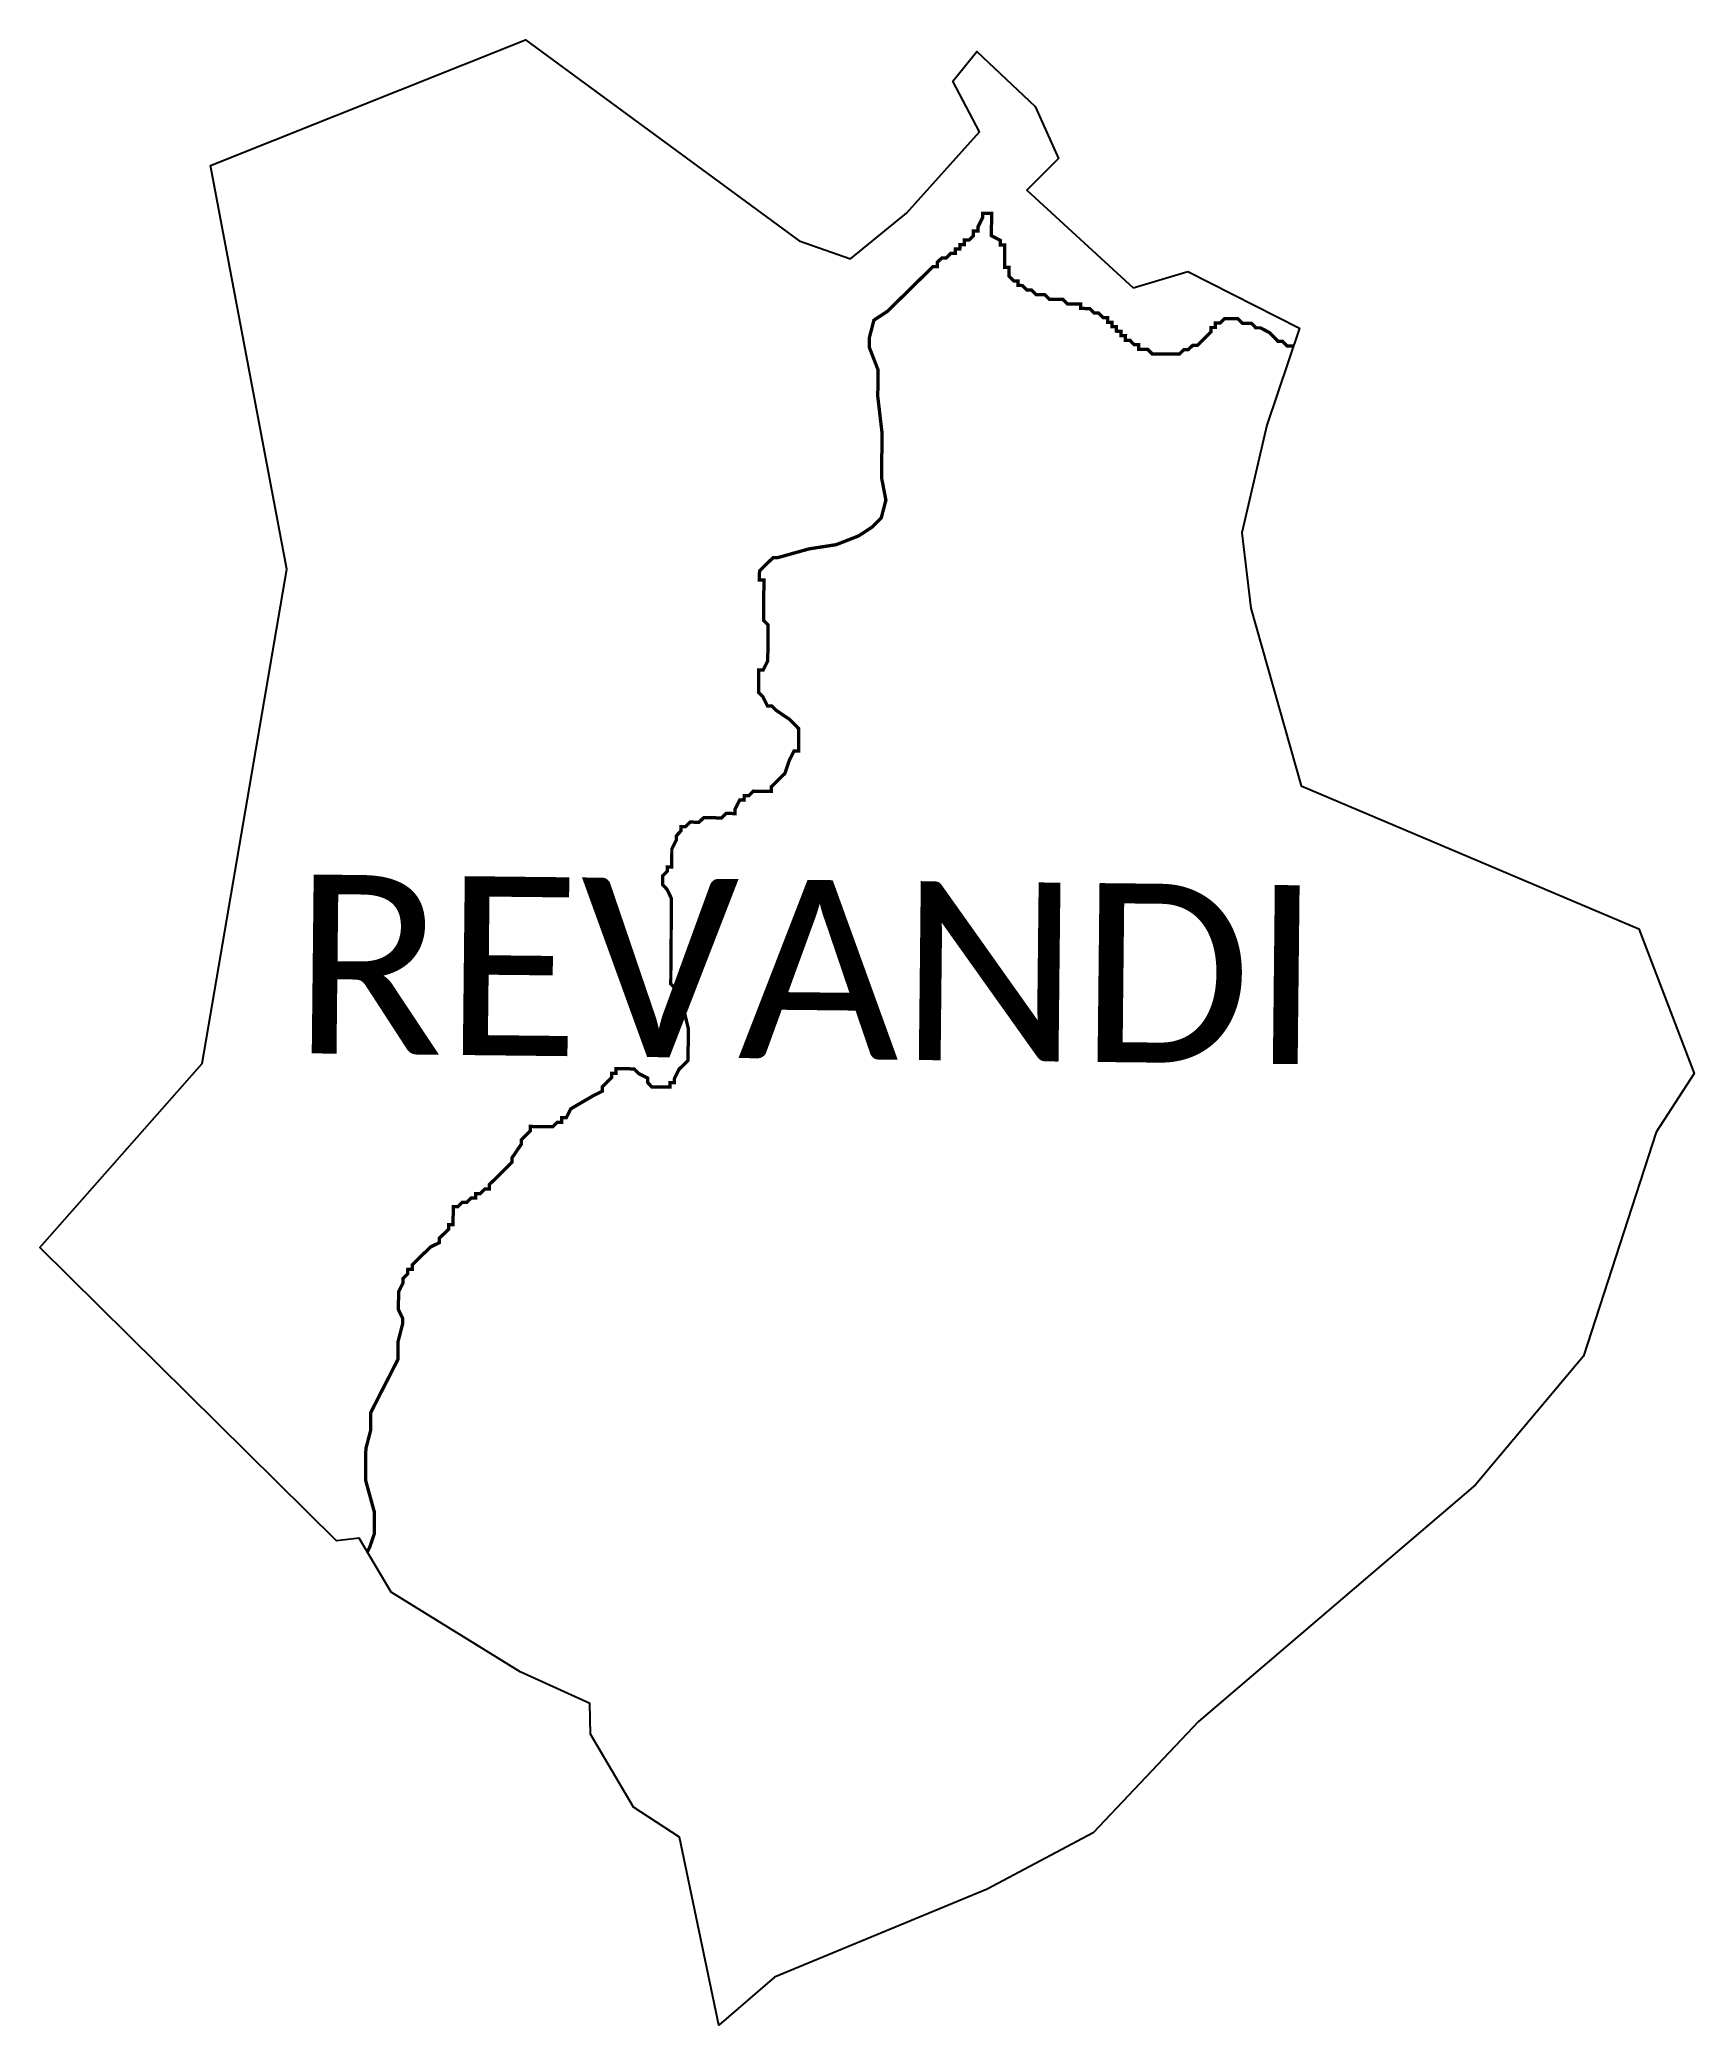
# Model space of a CAD drawing. Header units: metres. Extents: x 335554 to 337044, y 1778698 to 1780486.
import ezdxf

# ---------------------------------------------------------------- set-up
doc = ezdxf.new("R2010")
doc.units = ezdxf.units.M
for name, color, linetype in [('HAZARDS LINE', 1, 'Continuous'), ('village', 3, 'Continuous'), ('VILLAGE NAME', 250, 'Continuous')]:
    doc.layers.add(name, color=color, linetype=linetype)
doc.styles.get("Standard").update_dxf_attribs({"font": 'simplex.shx'})

msp = doc.modelspace()

# ---------------------------------------------------------------- linework, layer by layer
at = {"color": 3, "true_color": 0x00ff00, "flags": 128}
msp.add_lwpolyline([(336538.6, 1780262.6), (336587.8, 1780277.5)], dxfattribs=at)
at = {"layer": 'HAZARDS LINE', "lineweight": 18, "const_width": 3}
msp.add_lwpolyline([(336682.9, 1780210.2), (336681.3, 1780210.2), (336677.2, 1780210.3), (336673.2, 1780214.4), (336669.1, 1780214.4), (336665.1, 1780218.5), (336661.1, 1780222.5), (336653.1, 1780226.7), (336649, 1780226.7), (336645, 1780230.8), (336640.9, 1780230.8), (336636.9, 1780230.8), (336632.9, 1780234.9), (336628.8, 1780235), (336624.8, 1780235), (336620.7, 1780235), (336616.7, 1780231), (336612.6, 1780231), (336612.6, 1780227), (336608.5, 1780227), (336608.5, 1780223), (336604.4, 1780219), (336600.3, 1780214.9), (336596.3, 1780210.9), (336592.2, 1780211), (336588.1, 1780207), (336584.1, 1780207), (336580, 1780203), (336576, 1780203), (336571.9, 1780203), (336567.9, 1780203.1), (336563.8, 1780203.1), (336559.8, 1780203.1), (336555.7, 1780203.2), (336551.7, 1780207.2), (336547.7, 1780207.3), (336543.6, 1780207.3), (336543.6, 1780211.4), (336539.6, 1780211.4), (336535.6, 1780215.5), (336531.5, 1780215.5), (336531.6, 1780219.6), (336527.5, 1780219.6), (336527.5, 1780223.6), (336523.5, 1780223.7), (336523.5, 1780227.7), (336519.5, 1780227.8), (336519.5, 1780231.8), (336515.5, 1780231.8), (336515.5, 1780235.9), (336511.5, 1780235.9), (336507.4, 1780240), (336503.4, 1780240), (336499.4, 1780244.1), (336495.3, 1780244.1), (336491.3, 1780244.2), (336491.3, 1780248.2), (336487.3, 1780248.3), (336483.2, 1780248.3), (336479.2, 1780248.3), (336475.2, 1780252.4), (336471.1, 1780252.4), (336467.1, 1780252.5), (336463, 1780252.5), (336459, 1780256.6), (336455, 1780256.6), (336450.9, 1780256.7), (336446.9, 1780260.7), (336442.8, 1780260.8), (336438.8, 1780264.8), (336434.8, 1780264.9), (336434.8, 1780268.9), (336430.8, 1780269), (336426.8, 1780273), (336426.8, 1780277.1), (336426.8, 1780281.1), (336422.8, 1780281.2), (336422.8, 1780285.2), (336422.9, 1780293.3), (336422.9, 1780297.4), (336422.9, 1780301.4), (336418.9, 1780301.4), (336418.9, 1780305.5), (336410.9, 1780309.6), (336410.9, 1780313.7), (336410.9, 1780317.7), (336411, 1780325.8), (336411, 1780329.8), (336407, 1780329.9), (336402.9, 1780329.9), (336402.9, 1780325.9), (336398.8, 1780317.8), (336398.8, 1780313.8), (336394.7, 1780313.8), (336394.7, 1780309.7), (336390.6, 1780305.7), (336386.5, 1780305.8), (336386.5, 1780301.7), (336382.5, 1780301.7), (336382.4, 1780297.7), (336378.4, 1780297.7), (336378.4, 1780293.7), (336374.3, 1780293.7), (336370.2, 1780289.7), (336366.2, 1780289.7), (336362.1, 1780285.7), (336362.1, 1780281.7), (336358, 1780281.7), (336337.6, 1780261.6), (336317.2, 1780241.6), (336305, 1780233.6), (336300.8, 1780217.4), (336300.8, 1780209.3), (336308.7, 1780189), (336308.7, 1780184.9), (336308.6, 1780180.9), (336308.6, 1780176.8), (336308.5, 1780164.7), (336312.3, 1780132.3), (336312.1, 1780108), (336311.9, 1780091.8), (336315.8, 1780071.5), (336311.6, 1780055.4), (336303.5, 1780047.3), (336291.3, 1780039.3), (336271, 1780031.4), (336246.6, 1780027.6), (336218.3, 1780019.7), (336214.2, 1780019.7), (336210.1, 1780015.7), (336206, 1780011.7), (336202, 1780007.7), (336201.9, 1780003.6), (336201.9, 1779999.6), (336205.9, 1779999.6), (336205.9, 1779995.5), (336205.9, 1779991.5), (336205.8, 1779987.4), (336205.8, 1779983.4), (336205.8, 1779979.3), (336205.7, 1779975.3), (336205.7, 1779971.2), (336205.7, 1779967.2), (336205.6, 1779963.1), (336209.7, 1779959), (336209.6, 1779955), (336209.6, 1779950.9), (336209.6, 1779946.9), (336209.5, 1779942.8), (336209.5, 1779938.8), (336209.5, 1779934.7), (336209.4, 1779930.7), (336209.4, 1779926.7), (336205.3, 1779918.6), (336201.2, 1779918.6), (336201.2, 1779914.6), (336201.2, 1779910.5), (336201.1, 1779906.5), (336201.1, 1779902.4), (336201.1, 1779898.4), (336205.1, 1779894.3), (336209.1, 1779886.2), (336213.1, 1779886.1), (336217.1, 1779882.1), (336229.2, 1779873.9), (336233.2, 1779869.8), (336237.2, 1779865.7), (336237.2, 1779861.7), (336237.2, 1779857.6), (336237.1, 1779853.6), (336237.1, 1779849.5), (336237.1, 1779845.5), (336233, 1779845.5), (336228.9, 1779837.4), (336224.8, 1779825.3), (336220.7, 1779821.3), (336216.6, 1779817.3), (336212.5, 1779813.3), (336212.5, 1779809.2), (336208.4, 1779809.3), (336204.4, 1779809.3), (336200.3, 1779809.3), (336196.3, 1779809.4), (336192.2, 1779805.3), (336188.2, 1779805.4), (336188.1, 1779801.3), (336184.1, 1779801.4), (336180, 1779793.3), (336179.9, 1779789.2), (336175.9, 1779789.3), (336171.8, 1779789.3), (336167.8, 1779785.3), (336159.7, 1779785.4), (336151.6, 1779785.4), (336147.5, 1779781.4), (336139.4, 1779781.5), (336135.3, 1779777.5), (336131.3, 1779777.5), (336131.2, 1779773.5), (336127.2, 1779769.4), (336127.1, 1779765.4), (336123, 1779757.3), (336123, 1779753.3), (336122.9, 1779745.2), (336122.9, 1779741.1), (336118.8, 1779741.2), (336118.8, 1779737.1), (336114.7, 1779733.1), (336114.7, 1779729.1), (336114.7, 1779725), (336118.7, 1779720.9), (336122.6, 1779712.8), (336122.6, 1779708.7), (336122.5, 1779700.7), (336122.4, 1779684.5), (336122.4, 1779676.4), (336122.2, 1779652.1), (336122.1, 1779648), (336122.1, 1779644), (336122.1, 1779639.9), (336122, 1779635.9), (336126, 1779631.8), (336130, 1779623.7), (336130, 1779619.6), (336134, 1779615.5), (336134, 1779611.5), (336137.9, 1779595.3), (336137.8, 1779587.2), (336137.8, 1779583.1), (336137.7, 1779579.1), (336137.7, 1779575), (336137.7, 1779571), (336137.6, 1779566.9), (336133.6, 1779562.9), (336129.5, 1779558.9), (336125.4, 1779550.8), (336125.3, 1779546.8), (336121.3, 1779546.8), (336121.3, 1779542.8), (336117.2, 1779542.8), (336113.2, 1779542.8), (336109.1, 1779542.9), (336105.1, 1779542.9), (336101.1, 1779547), (336101.1, 1779551), (336093, 1779555.1), (336089, 1779559.2), (336085, 1779559.3), (336080.9, 1779559.3), (336076.9, 1779559.3), (336072.8, 1779559.4), (336072.8, 1779555.3), (336068.7, 1779555.3), (336068.7, 1779551.3), (336064.6, 1779547.3), (336060.5, 1779543.3), (336060.5, 1779539.2), (336052.4, 1779535.2), (336032, 1779523.3), (336027.9, 1779515.2), (336023.9, 1779515.2), (336023.9, 1779511.2), (336019.8, 1779511.2), (336015.7, 1779507.2), (336011.7, 1779507.2), (336007.6, 1779507.3), (336003.6, 1779507.3), (335999.5, 1779507.3), (335995.5, 1779507.4), (335995.5, 1779503.3), (335991.4, 1779499.3), (335987.3, 1779495.3), (335987.3, 1779491.2), (335979.1, 1779479.2), (335979, 1779475.1), (335975, 1779471.1), (335970.9, 1779467.1), (335966.8, 1779463.1), (335962.7, 1779459), (335958.6, 1779455), (335958.6, 1779451), (335954.6, 1779451), (335950.5, 1779447), (335946.4, 1779447), (335946.4, 1779443), (335942.3, 1779443), (335938.3, 1779439), (335934.2, 1779439), (335930.1, 1779435), (335926.1, 1779435.1), (335926.1, 1779431), (335926, 1779422.9), (335926, 1779418.9), (335921.9, 1779418.9), (335921.9, 1779414.9), (335917.8, 1779410.8), (335913.7, 1779406.8), (335913.7, 1779402.8), (335905.6, 1779398.8), (335901.5, 1779394.8), (335897.4, 1779390.8), (335893.3, 1779386.7), (335889.2, 1779382.7), (335889.2, 1779378.7), (335885.2, 1779378.7), (335885.1, 1779374.7), (335881, 1779370.7), (335881, 1779366.6), (335876.9, 1779358.5), (335876.9, 1779354.5), (335876.8, 1779350.4), (335876.8, 1779342.3), (335880.7, 1779334.2), (335880.7, 1779330.2), (335876.5, 1779314), (335876.4, 1779297.8), (335868.2, 1779281.7), (335859.9, 1779265.6), (335851.7, 1779249.4), (335851.6, 1779233.2), (335847.4, 1779217.1), (335847.3, 1779200.9), (335847.2, 1779188.7), (335855, 1779160.3), (335854.9, 1779140.1), (335850.7, 1779128), (335848.8, 1779124.2)], dxfattribs=at)
at = {"layer": 'village', "color": 3, "true_color": 0x00ff00}
for points in [[(336644.4, 1779974.1, 0), (336689.9, 1779814.1, 0), (336994.1, 1779685.4, 0), (337043.9, 1779555, 0), (337009.5, 1779502.1, 0), (336944.2, 1779300.6, 0), (336846.9, 1779184.6, 0), (336597.4, 1778971.5, 0), (336502.5, 1778871.1, 0), (336406.9, 1778820.5, 0), (336215.6, 1778741.2, 0), (336165.4, 1778697.8, 0), (336130, 1778867.4, 0), (336088.5, 1778894.3, 0), (336049.8, 1778960.1, 0), (336049, 1778987.6, 0), (335986.4, 1779016.1, 0), (335870.3, 1779087.8, 0), (335841.4, 1779136.6, 0), (335820.9, 1779134.2, 0), (335553.7, 1779398.5, 0), (335700, 1779564.2, 0), (335776.1, 1780009.4, 0), (335707.5, 1780372.9, 0), (335991.2, 1780486.2, 0), (336237.7, 1780305.1, 0), (336283.8, 1780288.7, 0), (336334.5, 1780329.9, 0), (336400.1, 1780403.2, 0), (336376, 1780448.8, 0), (336397.8, 1780475.5, 0), (336450.4, 1780426, 0), (336471.2, 1780379.2, 0), (336442.6, 1780350.6, 0), (336538.6, 1780262.6, 0)], [(336587.8, 1780277.5, 0), (336688.3, 1780226.4, 0), (336658.8, 1780138.9, 0), (336636.5, 1780042, 0), (336644.4, 1779974.1, 0)]]:
    msp.add_polyline3d(points, dxfattribs=at)

# ---------------------------------------------------------------- texts
at = {"layer": 'VILLAGE NAME', "insert": (335782.4, 1779734.5), "char_height": 161.109, "attachment_point": 1, "rotation": 359.3742}
msp.add_mtext_dynamic_manual_height_columns('{\\fCalibri|b0|i0|c0|p34;REVANDI}', width=1589.786, gutter_width=805.5, heights=[0], dxfattribs=at)

doc.saveas('drawing.dxf')
